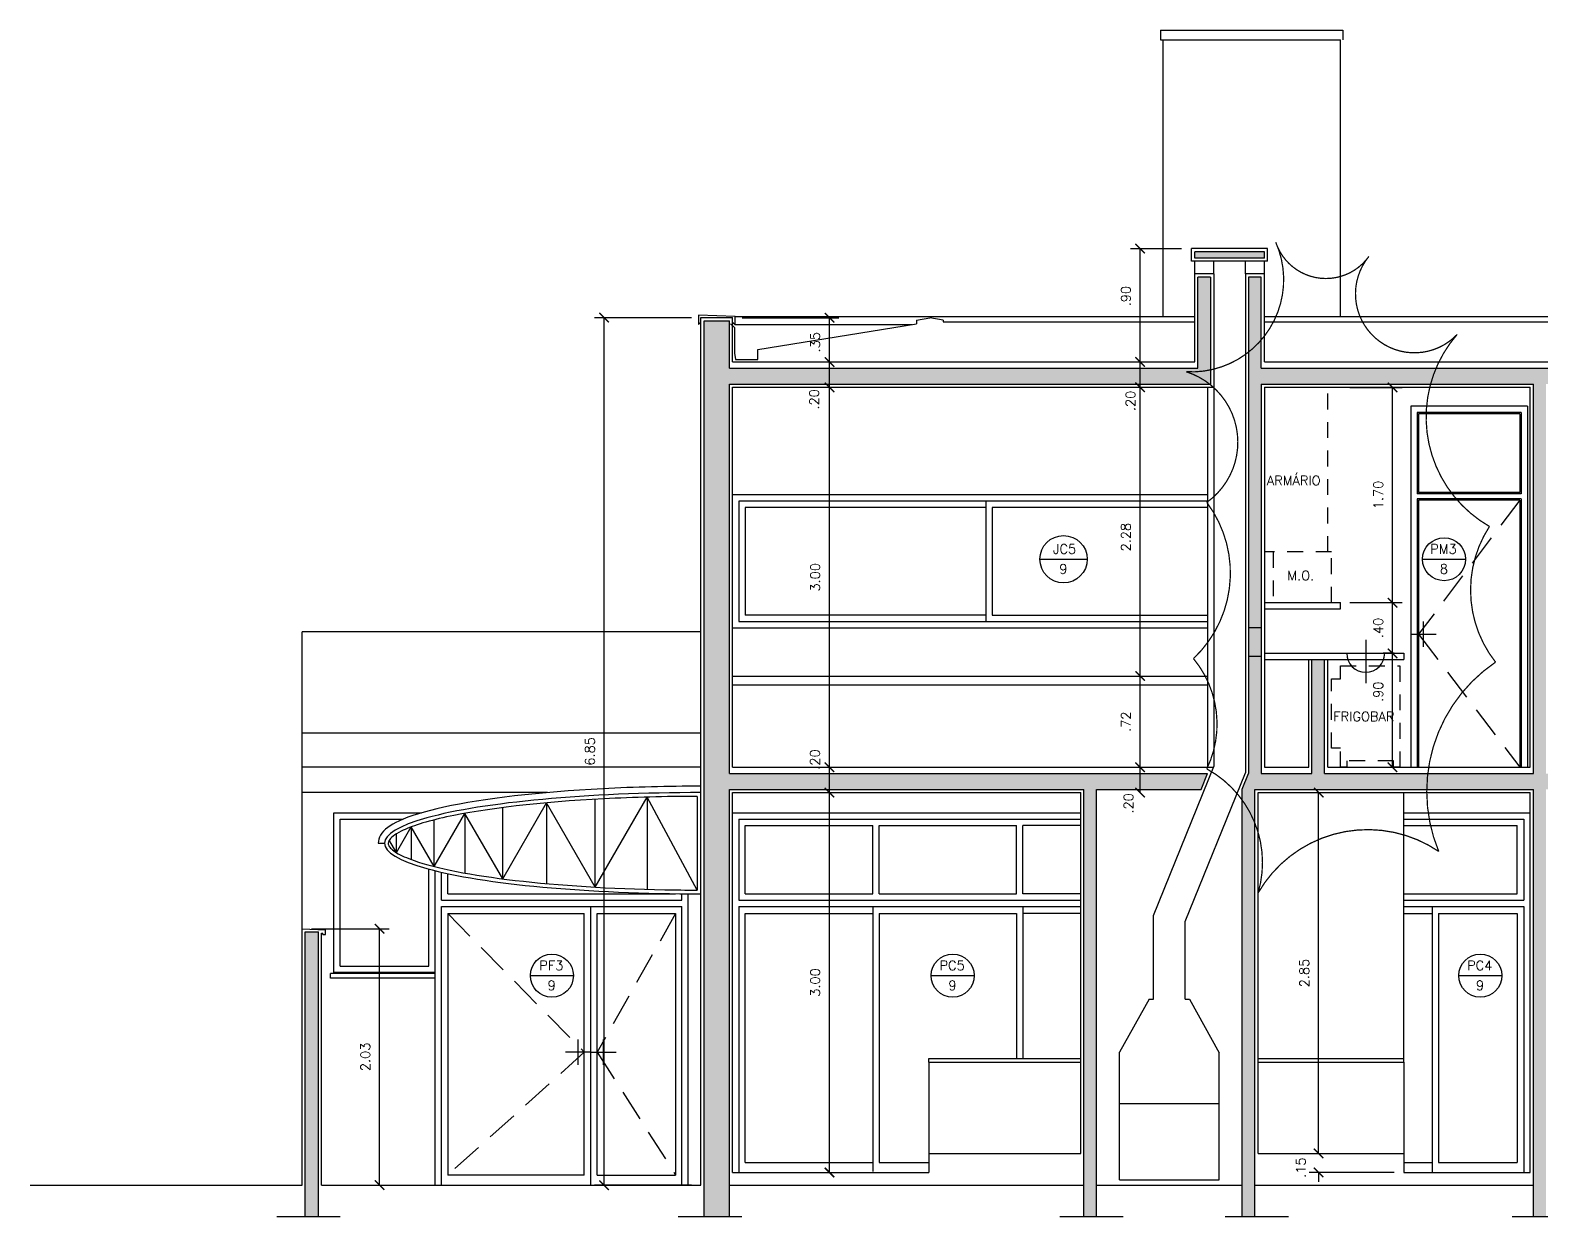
# Model space of a CAD drawing. Header units: millimetres. Extents: x 128 to 761, y 122 to 191.
# Drawn here: x 458.75 to 470.68, y 123.83 to 133.2 of the extents above; entities that cross this region are included whole.
import ezdxf

# ---------------------------------------------------------------- set-up
doc = ezdxf.new("R2010")
doc.units = ezdxf.units.MM
doc.linetypes.add('DASHDOT', pattern=[1, 0.5, -0.25, 0, -0.25])
doc.linetypes.add('HIDDEN', pattern=[0.375, 0.25, -0.125])
for name, color, linetype in [('ALV', 5, 'Continuous'), ('CAIX', 2, 'Continuous'), ('CAIXN', 7, 'Continuous'), ('COTAS', 1, 'Continuous'), ('LPROJ', 7, 'HIDDEN'), ('LVISTA', 1, 'Continuous'), ('LVISTA01', 8, 'Continuous'), ('LVISTA02', 1, 'Continuous'), ('LVISTA025', 3, 'Continuous'), ('METAL', 5, 'Continuous'), ('NOTAS', 2, 'Continuous'), ('PEÇAS', 7, 'Continuous'), ('REVEST', 2, 'Continuous'), ('SOLID', 8, 'Continuous')]:
    doc.layers.add(name, color=color, linetype=linetype)
doc.styles.add('60-50', font='romans.shx', dxfattribs={"height": 0.075})
doc.dimstyles.new('50', dxfattribs={"dimtxt": 0.1, "dimasz": 2.5, "dimexe": 1.25, "dimexo": 0.625, "dimgap": 0.075, "dimtad": 1, "dimzin": 0, "dimdsep": 46, "dimtxsty": '60-50', "dimcen": 2.5, "dimclrt": 3, "dimadec": 0, "dimazin": 0, "dimtfac": 1, "dimtmove": 0, "dimatfit": 3, "dimfxl": 1, "dimarcsym": 0})

# ---------------------------------------------------------------- blocks, each defined once
blk = doc.blocks.new('_ARCHTICK')
at = {"color": 0, "linetype": 'ByBlock', "const_width": 0.15}
blk.add_lwpolyline([(-0.5, -0.5), (0.5, 0.5)], dxfattribs=at)
blk = doc.blocks.new('*D384')
at = {"layer": 'COTAS', "color": 0, "lineweight": -2}
for p, q in [((469.527, 128.275), (469.439, 128.275)), ((469.514, 127.375), (469.514, 128.275))]:
    blk.add_line(p, q, dxfattribs=at)
at = {"layer": 'DEFPOINTS', "color": 0}
for p in [(469.514, 128.275), (469.602, 128.275), (469.719, 127.375)]:
    blk.add_point(p, dxfattribs=at)
at = {"layer": 'COTAS', "color": 0, "lineweight": -2, "xscale": 0.075, "yscale": 0.075, "zscale": 0.075}
for p, rotation in [((469.514, 128.275), 90), ((469.514, 127.375), 270)]:
    blk.add_blockref('_ARCHTICK', p, dxfattribs=dict(at, rotation=rotation))
at = {"layer": 'COTAS', "color": 3, "insert": (469.401, 127.971), "char_height": 0.075, "attachment_point": 5, "rotation": 90, "style": '60-50'}
blk.add_mtext('.90', dxfattribs=at)
blk = doc.blocks.new('*D385')
at = {"layer": 'COTAS', "color": 0, "lineweight": -2}
for p, q in [((469.177, 128.675), (469.589, 128.675)), ((469.514, 128.275), (469.514, 128.675))]:
    blk.add_line(p, q, dxfattribs=at)
at = {"layer": 'DEFPOINTS', "color": 0}
for p in [(469.102, 128.675), (469.514, 128.675), (469.602, 128.275)]:
    blk.add_point(p, dxfattribs=at)
at = {"layer": 'COTAS', "color": 0, "lineweight": -2, "xscale": 0.075, "yscale": 0.075, "zscale": 0.075}
for p, rotation in [((469.514, 128.675), 90), ((469.514, 128.275), 270)]:
    blk.add_blockref('_ARCHTICK', p, dxfattribs=dict(at, rotation=rotation))
at = {"layer": 'COTAS', "color": 3, "insert": (469.401, 128.475), "char_height": 0.075, "attachment_point": 5, "rotation": 90, "style": '60-50'}
blk.add_mtext('.40', dxfattribs=at)
blk = doc.blocks.new('*D386')
at = {"layer": 'COTAS', "color": 0, "lineweight": -2}
for p, q in [((469.177, 130.375), (469.589, 130.375)), ((469.514, 128.675), (469.514, 130.375))]:
    blk.add_line(p, q, dxfattribs=at)
at = {"layer": 'DEFPOINTS', "color": 0}
for p in [(469.102, 130.375), (469.514, 130.375), (469.102, 128.675)]:
    blk.add_point(p, dxfattribs=at)
at = {"layer": 'COTAS', "color": 0, "lineweight": -2, "xscale": 0.075, "yscale": 0.075, "zscale": 0.075}
for p, rotation in [((469.514, 130.375), 90), ((469.514, 128.675), 270)]:
    blk.add_blockref('_ARCHTICK', p, dxfattribs=dict(at, rotation=rotation))
at = {"layer": 'COTAS', "color": 3, "insert": (469.401, 129.525), "char_height": 0.075, "attachment_point": 5, "rotation": 90, "style": '60-50'}
blk.add_mtext('1.70', dxfattribs=at)
blk = doc.blocks.new('*D451')
at = {"layer": 'COTAS', "color": 0, "lineweight": -2}
for p, q in [((460.977, 126.1), (461.588, 126.1)), ((461.513, 124.075), (461.513, 126.1)), ((461.131, 124.075), (461.588, 124.075))]:
    blk.add_line(p, q, dxfattribs=at)
at = {"layer": 'DEFPOINTS', "color": 0}
for p in [(460.902, 126.1), (461.513, 126.1), (461.056, 124.075)]:
    blk.add_point(p, dxfattribs=at)
at = {"layer": 'COTAS', "color": 0, "lineweight": -2, "xscale": 0.075, "yscale": 0.075, "zscale": 0.075}
for p, rotation in [((461.513, 126.1), 90), ((461.513, 124.075), 270)]:
    blk.add_blockref('_ARCHTICK', p, dxfattribs=dict(at, rotation=rotation))
at = {"layer": 'COTAS', "color": 3, "insert": (461.401, 125.088), "char_height": 0.075, "attachment_point": 5, "rotation": 90, "style": '60-50'}
blk.add_mtext('2.03', dxfattribs=at)
blk = doc.blocks.new('*D453')
at = {"layer": 'COTAS', "color": 0, "lineweight": -2}
for p, q in [((463.977, 130.925), (463.212, 130.925)), ((463.287, 124.075), (463.287, 130.925)), ((463.977, 124.075), (463.212, 124.075))]:
    blk.add_line(p, q, dxfattribs=at)
at = {"layer": 'DEFPOINTS', "color": 0}
for p in [(463.287, 130.925), (464.052, 130.925), (464.052, 124.075)]:
    blk.add_point(p, dxfattribs=at)
at = {"layer": 'COTAS', "color": 0, "lineweight": -2, "xscale": 0.075, "yscale": 0.075, "zscale": 0.075}
for p, rotation in [((463.287, 130.925), 90), ((463.287, 124.075), 270)]:
    blk.add_blockref('_ARCHTICK', p, dxfattribs=dict(at, rotation=rotation))
at = {"layer": 'COTAS', "color": 3, "insert": (463.175, 127.5), "char_height": 0.075, "attachment_point": 5, "rotation": 90, "style": '60-50'}
blk.add_mtext('6.85', dxfattribs=at)
blk = doc.blocks.new('*D454')
at = {"layer": 'COTAS', "color": 0, "lineweight": -2}
blk.add_line((465.067, 124.175), (465.067, 127.175), dxfattribs=at)
at = {"layer": 'DEFPOINTS', "color": 0}
for p in [(465.067, 127.175), (465.067, 127.175), (465.067, 124.175)]:
    blk.add_point(p, dxfattribs=at)
at = {"layer": 'COTAS', "color": 0, "lineweight": -2, "xscale": 0.075, "yscale": 0.075, "zscale": 0.075}
for p, rotation in [((465.067, 127.175), 90), ((465.067, 124.175), 270)]:
    blk.add_blockref('_ARCHTICK', p, dxfattribs=dict(at, rotation=rotation))
at = {"layer": 'COTAS', "color": 3, "insert": (464.954, 125.675), "char_height": 0.075, "attachment_point": 5, "rotation": 90, "style": '60-50'}
blk.add_mtext('3.00', dxfattribs=at)
blk = doc.blocks.new('*D455')
at = {"layer": 'COTAS', "color": 0, "lineweight": -2}
blk.add_line((465.067, 127.175), (465.067, 127.375), dxfattribs=at)
at = {"layer": 'DEFPOINTS', "color": 0}
for p in [(465.067, 127.375), (465.067, 127.375), (465.067, 127.175)]:
    blk.add_point(p, dxfattribs=at)
at = {"layer": 'COTAS', "color": 0, "lineweight": -2, "xscale": 0.075, "yscale": 0.075, "zscale": 0.075}
for p, rotation in [((465.067, 127.375), 90), ((465.067, 127.175), 270)]:
    blk.add_blockref('_ARCHTICK', p, dxfattribs=dict(at, rotation=rotation))
at = {"layer": 'COTAS', "color": 3, "insert": (464.952, 127.436), "char_height": 0.075, "attachment_point": 5, "rotation": 90, "style": '60-50'}
blk.add_mtext('.20', dxfattribs=at)
blk = doc.blocks.new('*D456')
at = {"layer": 'COTAS', "color": 0, "lineweight": -2}
blk.add_line((465.067, 127.375), (465.067, 130.375), dxfattribs=at)
at = {"layer": 'DEFPOINTS', "color": 0}
for p in [(465.067, 130.375), (465.067, 130.375), (465.067, 127.375)]:
    blk.add_point(p, dxfattribs=at)
at = {"layer": 'COTAS', "color": 0, "lineweight": -2, "xscale": 0.075, "yscale": 0.075, "zscale": 0.075}
for p, rotation in [((465.067, 130.375), 90), ((465.067, 127.375), 270)]:
    blk.add_blockref('_ARCHTICK', p, dxfattribs=dict(at, rotation=rotation))
at = {"layer": 'COTAS', "color": 3, "insert": (464.954, 128.875), "char_height": 0.075, "attachment_point": 5, "rotation": 90, "style": '60-50'}
blk.add_mtext('3.00', dxfattribs=at)
blk = doc.blocks.new('*D457')
at = {"layer": 'COTAS', "color": 0, "lineweight": -2}
blk.add_line((465.067, 130.375), (465.067, 130.575), dxfattribs=at)
at = {"layer": 'DEFPOINTS', "color": 0}
for p in [(465.067, 130.575), (465.067, 130.575), (465.067, 130.375)]:
    blk.add_point(p, dxfattribs=at)
at = {"layer": 'COTAS', "color": 0, "lineweight": -2, "xscale": 0.075, "yscale": 0.075, "zscale": 0.075}
for p, rotation in [((465.067, 130.575), 90), ((465.067, 130.375), 270)]:
    blk.add_blockref('_ARCHTICK', p, dxfattribs=dict(at, rotation=rotation))
at = {"layer": 'COTAS', "color": 3, "insert": (464.946, 130.28), "char_height": 0.075, "attachment_point": 5, "rotation": 90, "style": '60-50'}
blk.add_mtext('.20', dxfattribs=at)
blk = doc.blocks.new('*D458')
at = {"layer": 'COTAS', "color": 0, "lineweight": -2}
for p, q in [((464.377, 130.925), (465.142, 130.925)), ((465.067, 130.575), (465.067, 130.925))]:
    blk.add_line(p, q, dxfattribs=at)
at = {"layer": 'DEFPOINTS', "color": 0}
for p in [(464.302, 130.925), (465.067, 130.925), (465.067, 130.575)]:
    blk.add_point(p, dxfattribs=at)
at = {"layer": 'COTAS', "color": 0, "lineweight": -2, "xscale": 0.075, "yscale": 0.075, "zscale": 0.075}
for p, rotation in [((465.067, 130.925), 90), ((465.067, 130.575), 270)]:
    blk.add_blockref('_ARCHTICK', p, dxfattribs=dict(at, rotation=rotation))
at = {"layer": 'COTAS', "color": 3, "insert": (464.954, 130.731), "char_height": 0.075, "attachment_point": 5, "rotation": 90, "style": '60-50'}
blk.add_mtext('.35', dxfattribs=at)
blk = doc.blocks.new('*D459')
at = {"layer": 'COTAS', "color": 0, "lineweight": -2}
for p, q in [((468.93, 124.325), (468.93, 124.4)), ((469.527, 124.175), (468.855, 124.175)), ((468.93, 124.175), (468.93, 124.1))]:
    blk.add_line(p, q, dxfattribs=at)
at = {"layer": 'DEFPOINTS', "color": 0}
for p in [(468.93, 124.325), (468.93, 124.325), (469.602, 124.175)]:
    blk.add_point(p, dxfattribs=at)
at = {"layer": 'COTAS', "color": 0, "lineweight": -2, "xscale": 0.075, "yscale": 0.075, "zscale": 0.075}
for p, rotation in [((468.93, 124.325), 270), ((468.93, 124.175), 90)]:
    blk.add_blockref('_ARCHTICK', p, dxfattribs=dict(at, rotation=rotation))
at = {"layer": 'COTAS', "color": 3, "insert": (468.789, 124.213), "char_height": 0.075, "attachment_point": 5, "rotation": 90, "style": '60-50'}
blk.add_mtext('.15', dxfattribs=at)
blk = doc.blocks.new('*D460')
at = {"layer": 'COTAS', "color": 0, "lineweight": -2}
blk.add_line((468.93, 124.325), (468.93, 127.175), dxfattribs=at)
at = {"layer": 'DEFPOINTS', "color": 0}
for p in [(468.93, 127.175), (468.93, 127.175), (468.93, 124.325)]:
    blk.add_point(p, dxfattribs=at)
at = {"layer": 'COTAS', "color": 0, "lineweight": -2, "xscale": 0.075, "yscale": 0.075, "zscale": 0.075}
for p, rotation in [((468.93, 127.175), 90), ((468.93, 124.325), 270)]:
    blk.add_blockref('_ARCHTICK', p, dxfattribs=dict(at, rotation=rotation))
at = {"layer": 'COTAS', "color": 3, "insert": (468.817, 125.75), "char_height": 0.075, "attachment_point": 5, "rotation": 90, "style": '60-50'}
blk.add_mtext('2.85', dxfattribs=at)
blk = doc.blocks.new('*D461')
at = {"layer": 'COTAS', "color": 0, "lineweight": -2}
blk.add_line((467.52, 127.175), (467.52, 127.375), dxfattribs=at)
at = {"layer": 'DEFPOINTS', "color": 0}
for p in [(467.52, 127.375), (467.52, 127.375), (467.52, 127.175)]:
    blk.add_point(p, dxfattribs=at)
at = {"layer": 'COTAS', "color": 0, "lineweight": -2, "xscale": 0.075, "yscale": 0.075, "zscale": 0.075}
for p, rotation in [((467.52, 127.375), 90), ((467.52, 127.175), 270)]:
    blk.add_blockref('_ARCHTICK', p, dxfattribs=dict(at, rotation=rotation))
at = {"layer": 'COTAS', "color": 3, "insert": (467.429, 127.09), "char_height": 0.075, "attachment_point": 5, "rotation": 90, "style": '60-50'}
blk.add_mtext('.20', dxfattribs=at)
blk = doc.blocks.new('*D462')
at = {"layer": 'COTAS', "color": 0, "lineweight": -2}
for p, q in [((467.35, 128.095), (467.595, 128.095)), ((467.52, 127.375), (467.52, 128.095))]:
    blk.add_line(p, q, dxfattribs=at)
at = {"layer": 'DEFPOINTS', "color": 0}
for p in [(467.275, 128.095), (467.52, 128.095), (467.52, 127.375)]:
    blk.add_point(p, dxfattribs=at)
at = {"layer": 'COTAS', "color": 0, "lineweight": -2, "xscale": 0.075, "yscale": 0.075, "zscale": 0.075}
for p, rotation in [((467.52, 128.095), 90), ((467.52, 127.375), 270)]:
    blk.add_blockref('_ARCHTICK', p, dxfattribs=dict(at, rotation=rotation))
at = {"layer": 'COTAS', "color": 3, "insert": (467.408, 127.735), "char_height": 0.075, "attachment_point": 5, "rotation": 90, "style": '60-50'}
blk.add_mtext('.72', dxfattribs=at)
blk = doc.blocks.new('*D463')
at = {"layer": 'COTAS', "color": 0, "lineweight": -2}
blk.add_line((467.52, 128.095), (467.52, 130.375), dxfattribs=at)
at = {"layer": 'DEFPOINTS', "color": 0}
for p in [(467.52, 130.375), (467.52, 130.375), (467.234, 128.095)]:
    blk.add_point(p, dxfattribs=at)
at = {"layer": 'COTAS', "color": 0, "lineweight": -2, "xscale": 0.075, "yscale": 0.075, "zscale": 0.075}
for p, rotation in [((467.52, 130.375), 90), ((467.52, 128.095), 270)]:
    blk.add_blockref('_ARCHTICK', p, dxfattribs=dict(at, rotation=rotation))
at = {"layer": 'COTAS', "color": 3, "insert": (467.408, 129.192), "char_height": 0.075, "attachment_point": 5, "rotation": 90, "style": '60-50'}
blk.add_mtext('2.28', dxfattribs=at)
blk = doc.blocks.new('*D464')
at = {"layer": 'COTAS', "color": 0, "lineweight": -2}
blk.add_line((467.52, 130.375), (467.52, 130.575), dxfattribs=at)
at = {"layer": 'DEFPOINTS', "color": 0}
for p in [(467.52, 130.575), (467.52, 130.575), (467.52, 130.375)]:
    blk.add_point(p, dxfattribs=at)
at = {"layer": 'COTAS', "color": 0, "lineweight": -2, "xscale": 0.075, "yscale": 0.075, "zscale": 0.075}
for p, rotation in [((467.52, 130.575), 90), ((467.52, 130.375), 270)]:
    blk.add_blockref('_ARCHTICK', p, dxfattribs=dict(at, rotation=rotation))
at = {"layer": 'COTAS', "color": 3, "insert": (467.444, 130.268), "char_height": 0.075, "attachment_point": 5, "rotation": 90, "style": '60-50'}
blk.add_mtext('.20', dxfattribs=at)
blk = doc.blocks.new('*D465')
at = {"layer": 'COTAS', "color": 0, "lineweight": -2}
for p, q in [((467.848, 131.47), (467.445, 131.47)), ((467.52, 130.575), (467.52, 131.47))]:
    blk.add_line(p, q, dxfattribs=at)
at = {"layer": 'DEFPOINTS', "color": 0}
for p in [(467.52, 131.47), (467.923, 131.47), (467.52, 130.575)]:
    blk.add_point(p, dxfattribs=at)
at = {"layer": 'COTAS', "color": 0, "lineweight": -2, "xscale": 0.075, "yscale": 0.075, "zscale": 0.075}
for p, rotation in [((467.52, 131.47), 90), ((467.52, 130.575), 270)]:
    blk.add_blockref('_ARCHTICK', p, dxfattribs=dict(at, rotation=rotation))
at = {"layer": 'COTAS', "color": 3, "insert": (467.408, 131.095), "char_height": 0.075, "attachment_point": 5, "rotation": 90, "style": '60-50'}
blk.add_mtext('.90', dxfattribs=at)

msp = doc.modelspace()

# ---------------------------------------------------------------- hatches: boundary and pattern name
at = {"layer": 'SOLID'}
msp.add_hatch(color=256, dxfattribs=at).paths.add_polyline_path([(467.9519, 131.4452), (467.9519, 131.3952), (468.5019, 131.3952), (468.5019, 131.4452)])
h = msp.add_hatch(color=256, dxfattribs=at)
h.paths.add_polyline_path([(464.0769, 123.8252), (464.2769, 123.8252), (464.2769, 127.2002), (467.0769, 127.2002), (467.0769, 123.8252), (467.1769, 123.8252), (467.1769, 127.2002), (468.0023, 127.2002), (468.0528, 127.3252), (464.2769, 127.3252), (464.2769, 130.4002), (468.0769, 130.4002), (468.0769, 131.2452), (467.9769, 131.2452), (467.9769, 130.5252), (464.2769, 130.5252), (464.2769, 130.9002), (464.0769, 130.9002)])
h.paths.add_polyline_path([(461.0307, 126.0752), (460.9269, 126.0752), (460.9269, 123.8252), (461.0307, 123.8252)])
h = msp.add_hatch(color=256, dxfattribs=at)
h.paths.add_polyline_path([(468.4769, 130.5252), (468.4769, 131.2452), (468.3769, 131.2452), (468.3769, 128.4752), (468.4769, 128.4752), (468.4769, 130.4002), (470.6269, 130.4002), (470.6269, 127.3252), (468.9769, 127.3252), (468.9769, 128.2252), (468.8769, 128.2252), (468.8769, 127.3252), (468.4769, 127.3252), (468.4769, 128.2502), (468.3769, 128.2502), (468.3769, 127.3267), (468.3269, 127.2029), (468.3269, 123.8252), (468.4269, 123.8252), (468.4269, 127.2002), (470.6269, 127.2002), (470.6269, 123.8252), (470.7269, 123.8252), (470.7269, 127.2002), (474.6269, 127.2002), (474.6269, 123.8252), (474.7269, 123.8252), (474.7269, 127.2002), (476.2269, 127.2002), (476.2269, 127.3252), (475.2269, 127.3252), (475.2269, 129.4002), (475.1269, 129.4002), (475.1269, 127.3252), (472.9769, 127.3252), (472.9769, 130.4002), (475.1269, 130.4002), (475.1269, 130.2502), (475.2269, 130.2502), (475.2269, 130.4002), (476.2269, 130.4002), (476.2269, 130.5252), (474.7269, 130.5252), (474.7269, 130.9002), (474.6269, 130.9002), (474.6269, 130.5252), (469.2269, 130.5252)])
h.paths.add_polyline_path([(470.7269, 130.4002), (470.7269, 127.3252), (472.8769, 127.3252), (472.8769, 130.4002)], flags=16)
h.paths.add_polyline_path([(468.4769, 128.4752), (468.3769, 128.4752), (468.3769, 128.2502), (468.4769, 128.2502)], flags=17)
h.paths.add_polyline_path([(480.8769, 126.0752), (480.7732, 126.0752), (480.7732, 123.8252), (480.8769, 123.8252)])
h.paths.add_polyline_path([(471.7894, 127.6355), (472.2727, 127.6355), (472.2727, 127.814), (471.7894, 127.814)], flags=8)

# ---------------------------------------------------------------- linework, layer by layer
at = {"layer": 'ALV', "color": 5}
for p, q in [((468.5019, 131.4452), (467.9519, 131.4452)), ((467.9519, 131.3952), (467.9519, 131.4452)), ((468.5019, 131.3952), (467.9519, 131.3952)), ((468.5019, 131.3952), (468.5019, 131.4452))]:
    msp.add_line(p, q, dxfattribs=at)
at = {"layer": 'ALV'}
for p, q in [((467.9769, 130.5252), (467.9769, 131.2452)), ((468.0769, 131.2452), (467.9769, 131.2452)), ((468.0769, 131.2452), (468.0769, 130.4002)), ((468.4769, 131.2452), (468.3769, 131.2452)), ((468.3769, 131.2452), (468.3769, 128.4752)), ((468.4769, 130.5252), (468.4769, 131.2452)), ((464.0769, 130.9002), (464.2769, 130.9002)), ((464.0769, 123.8252), (464.0769, 130.9002)), ((464.2769, 130.5252), (464.2769, 130.9002)), ((464.2769, 130.5252), (467.9769, 130.5252)), ((468.4769, 130.5252), (469.6769, 130.5252)), ((469.2269, 130.5252), (474.6269, 130.5252)), ((464.2769, 130.4002), (468.0769, 130.4002)), ((464.2769, 127.3252), (464.2769, 130.4002)), ((468.4769, 130.4002), (470.6269, 130.4002)), ((468.4769, 130.4002), (468.4769, 128.4752)), ((470.6269, 127.3252), (470.6269, 130.4002)), ((468.4769, 128.4752), (468.3769, 128.4752)), ((468.3769, 128.4752), (468.3769, 128.2502)), ((468.4769, 128.4752), (468.4769, 128.2502)), ((468.4769, 128.2502), (468.3769, 128.2502)), ((468.3769, 128.2502), (468.3769, 127.3267)), ((468.4769, 128.2502), (468.4769, 127.3252)), ((468.8769, 127.3252), (468.8769, 128.2252)), ((468.9769, 127.3252), (468.9769, 128.2252)), ((464.2769, 127.3252), (468.0528, 127.3252)), ((468.0023, 127.2002), (468.0528, 127.3252)), ((468.3269, 127.2029), (468.3769, 127.3267)), ((468.4769, 127.3252), (468.8769, 127.3252)), ((468.9769, 127.3252), (470.6269, 127.3252)), ((464.2769, 123.8252), (464.2769, 127.2002)), ((464.2769, 127.2002), (467.0769, 127.2002)), ((467.0769, 123.8252), (467.0769, 127.2002)), ((467.1769, 123.8252), (467.1769, 127.2002)), ((467.1769, 127.2002), (468.0023, 127.2002)), ((468.3269, 123.8252), (468.3269, 127.2029)), ((468.4269, 123.8252), (468.4269, 127.2002)), ((468.4269, 127.2002), (470.6269, 127.2002)), ((470.6269, 123.8252), (470.6269, 127.2002)), ((460.9269, 126.0752), (461.0307, 126.0752)), ((460.9269, 123.8252), (460.9269, 126.0752)), ((461.0307, 123.8252), (461.0307, 126.0752))]:
    msp.add_line(p, q, dxfattribs=at)
at = {"layer": 'CAIX'}
for points in [[(464.3019, 130.8902), (464.3219, 130.8702), (464.3219, 130.9352), (464.0319, 130.9452), (464.0319, 130.8702), (464.0519, 130.8902)], [(464.2859, 130.8765), (464.3159, 130.8465), (464.3159, 130.6446), (464.3235, 130.5952)]]:
    msp.add_lwpolyline(points, dxfattribs=at)
at = {"layer": 'CAIXN', "color": 8, "ltscale": 0.5}
for p, q in [((466.7285, 129.0178), (467.1025, 129.0178)), ((469.7509, 129.0178), (470.0909, 129.0178)), ((462.7043, 125.7294), (463.0443, 125.7294)), ((465.8699, 125.7294), (466.2099, 125.7294)), ((470.037, 125.7294), (470.377, 125.7294))]:
    msp.add_line(p, q, dxfattribs=at)
for centre, radius in [((466.9155, 129.0178), 0.187), ((469.9209, 129.0178), 0.17), ((462.8743, 125.7294), 0.17), ((466.0399, 125.7294), 0.17), ((470.207, 125.7294), 0.17)]:
    msp.add_circle(centre, radius, dxfattribs=at)
at = {"layer": 'LPROJ'}
for p, q in [((470.5194, 129.4852), (469.7194, 128.4252)), ((469.7194, 128.4252), (470.5194, 127.3752)), ((462.0519, 126.2192), (463.1306, 125.1252)), ((463.8519, 126.2192), (463.2319, 125.1252)), ((463.1306, 125.1252), (462.0519, 124.1552)), ((463.2319, 125.1252), (463.8519, 124.1552))]:
    msp.add_line(p, q, dxfattribs=at)
at = {"layer": 'LVISTA'}
for p, q in [((467.9519, 131.2702), (467.9519, 131.3702)), ((468.1019, 131.2702), (468.1019, 131.3702)), ((468.3519, 131.2702), (468.3519, 131.3702)), ((468.5019, 131.2702), (468.5019, 131.3702))]:
    msp.add_line(p, q, dxfattribs=at)
at = {"layer": 'LVISTA', "color": 2}
for p, q in [((464.3235, 130.5952), (464.5019, 130.5952)), ((464.5019, 130.5952), (464.5019, 130.6727))]:
    msp.add_line(p, q, dxfattribs=at)
at = {"layer": 'LVISTA01'}
for p, q in [((467.6819, 133.1952), (469.1219, 133.1952)), ((467.6819, 133.1952), (467.6819, 133.1202)), ((469.1219, 133.1952), (469.1219, 133.1202)), ((467.6819, 133.1202), (469.1019, 133.1202)), ((467.7019, 130.9351), (467.7019, 133.1202)), ((469.1019, 130.9351), (469.1019, 133.1202)), ((464.3219, 130.8702), (465.7162, 130.8702)), ((469.6594, 130.2252), (469.6594, 127.3752)), ((470.5794, 130.2252), (469.6594, 130.2252)), ((470.5794, 130.2252), (470.5794, 127.3752)), ((470.5294, 130.1752), (469.7094, 130.1752)), ((469.7094, 130.1752), (469.7094, 129.5352)), ((470.5194, 130.1652), (469.7194, 130.1652)), ((469.7194, 130.1652), (469.7194, 129.5452)), ((470.5194, 130.1652), (470.5194, 129.5452)), ((470.5294, 130.1752), (470.5294, 129.5352)), ((470.5294, 129.5352), (469.7094, 129.5352)), ((470.5294, 129.4952), (469.7094, 129.4952)), ((469.7094, 129.4952), (469.7094, 127.3752)), ((470.5194, 129.5452), (469.7194, 129.5452)), ((470.5194, 129.4852), (469.7194, 129.4852)), ((469.7194, 129.4852), (469.7194, 127.3752)), ((470.5194, 129.4852), (470.5194, 127.3752)), ((470.5294, 129.4952), (470.5294, 127.3752)), ((460.9019, 126.1002), (460.9019, 128.4452)), ((464.0519, 128.4452), (460.9019, 128.4452)), ((464.0519, 127.6452), (460.9019, 127.6452)), ((464.0519, 127.3752), (460.9019, 127.3752)), ((462.8406, 127.1752), (460.9019, 127.1752)), ((461.1519, 125.7552), (461.1519, 127.0152)), ((461.1519, 127.0152), (461.8446, 127.0152)), ((461.2019, 126.9652), (461.6999, 126.9652)), ((461.2019, 125.8052), (461.2019, 126.9652)), ((461.9019, 125.8052), (461.9019, 126.571)), ((461.9519, 125.7552), (461.9519, 126.5581)), ((461.9519, 124.0752), (461.9519, 126.5581)), ((462.0019, 126.3252), (462.0019, 126.5462)), ((462.0519, 126.3752), (462.0519, 126.5352)), ((462.0019, 126.3252), (463.9019, 126.3252)), ((462.0019, 124.0752), (462.0019, 126.2752)), ((462.0019, 126.2752), (463.9019, 126.2752)), ((462.0519, 126.3752), (463.8519, 126.3752)), ((463.1819, 124.0752), (463.1819, 126.2752)), ((463.9019, 126.3252), (463.9019, 126.3759)), ((463.9019, 124.0752), (463.9019, 126.2752)), ((463.9519, 124.0752), (463.9519, 126.3755)), ((462.0519, 126.2192), (463.1306, 126.2192)), ((462.0519, 126.2192), (462.0519, 124.1552)), ((463.1306, 124.1552), (463.1306, 126.2192)), ((463.2319, 124.1552), (463.2319, 126.2192)), ((463.2319, 126.2192), (463.8519, 126.2192)), ((463.8519, 126.2192), (463.8519, 124.1552)), ((461.2019, 125.8052), (461.9019, 125.8052)), ((461.9519, 125.7452), (461.1269, 125.7452)), ((461.1269, 125.7102), (461.1269, 125.7452)), ((461.9519, 125.7102), (461.1269, 125.7102)), ((461.9519, 125.7552), (461.1519, 125.7552)), ((463.1306, 124.1552), (462.0519, 124.1552)), ((463.2319, 124.1552), (463.8519, 124.1552))]:
    msp.add_line(p, q, dxfattribs=at)
at = {"layer": 'LVISTA02', "color": 3}
for p, q in [((468.3519, 131.2702), (468.3519, 127.3316)), ((468.0519, 130.3752), (468.0519, 127.3752)), ((468.1019, 130.3752), (468.1019, 127.3801)), ((467.6269, 126.2045), (468.1019, 127.3801)), ((467.8769, 126.1559), (468.3519, 127.3316)), ((467.6269, 125.5441), (467.6269, 126.2045)), ((467.8769, 125.5441), (467.8769, 126.1559)), ((467.5906, 125.5441), (467.3583, 125.1245)), ((467.5906, 125.5441), (467.6269, 125.5441)), ((467.8769, 125.5441), (467.9114, 125.5441)), ((467.9114, 125.5441), (468.1456, 125.1212)), ((467.3583, 124.1168), (467.3583, 125.1245)), ((468.1456, 124.1168), (468.1456, 125.1212)), ((467.3583, 124.1168), (468.1456, 124.1168))]:
    msp.add_line(p, q, dxfattribs=at)
at = {"layer": 'LVISTA02'}
for p, q in [((464.3219, 130.9351), (467.9519, 130.9351)), ((468.5019, 130.9351), (471.1139, 130.9351)), ((468.0519, 129.5252), (464.3019, 129.5252)), ((464.3519, 129.4752), (464.3519, 128.5252)), ((468.0519, 129.4752), (464.3519, 129.4752)), ((464.4019, 129.4252), (464.4019, 128.5752)), ((466.3019, 129.4252), (464.4019, 129.4252)), ((466.3019, 129.4752), (466.3019, 128.5252)), ((466.3519, 129.4252), (466.3519, 128.5752)), ((468.0519, 129.4252), (466.3519, 129.4252)), ((466.3019, 128.5752), (464.4019, 128.5752)), ((466.3519, 128.5752), (468.0519, 128.5752)), ((464.3019, 128.4752), (468.0519, 128.4752)), ((464.3519, 128.5252), (468.0519, 128.5252)), ((464.3019, 128.0952), (468.0519, 128.0952)), ((464.3019, 128.0252), (468.0519, 128.0252)), ((469.6019, 125.0752), (469.6019, 127.1752)), ((464.3019, 127.0152), (467.0519, 127.0152)), ((469.6019, 127.0152), (470.6019, 127.0152)), ((464.3519, 126.9652), (464.3519, 126.3252)), ((464.3519, 126.9652), (467.0519, 126.9652)), ((464.4019, 126.3752), (464.4019, 126.9152)), ((464.4019, 126.9152), (465.4103, 126.9152)), ((465.4103, 126.3752), (465.4103, 126.9152)), ((465.4603, 126.3752), (465.4603, 126.9152)), ((465.4603, 126.9152), (466.5436, 126.9152)), ((466.5436, 126.3752), (466.5436, 126.9152)), ((466.5936, 126.3752), (466.5936, 126.9152)), ((467.0519, 126.9152), (466.5936, 126.9152)), ((469.6019, 126.9652), (470.5519, 126.9652)), ((469.6019, 126.9152), (470.4994, 126.9152)), ((470.4994, 126.3752), (470.4994, 126.9152)), ((470.5519, 126.9652), (470.5519, 126.3252)), ((464.3519, 126.3252), (467.0519, 126.3252)), ((464.3519, 126.2752), (467.0519, 126.2752)), ((464.3519, 126.2752), (464.3519, 124.1752)), ((464.4019, 126.3752), (465.4103, 126.3752)), ((465.4103, 126.2752), (465.4103, 124.1827)), ((465.4603, 126.3752), (466.5436, 126.3752)), ((467.0519, 126.3752), (466.5936, 126.3752)), ((466.5936, 126.2752), (466.5936, 125.0752)), ((469.6019, 126.3752), (470.4994, 126.3752)), ((469.6019, 126.3252), (470.5519, 126.3252)), ((469.6019, 126.2752), (470.5519, 126.2752)), ((469.8269, 126.2752), (469.8269, 124.1752)), ((470.5519, 126.2752), (470.5519, 124.1752)), ((464.4019, 126.2192), (465.4103, 126.2192)), ((464.4019, 124.2552), (464.4019, 126.2192)), ((465.4603, 126.2192), (465.4603, 124.2552)), ((465.4603, 126.2192), (466.5436, 126.2192)), ((466.5436, 126.2192), (466.5436, 125.0752)), ((467.0519, 126.2192), (466.5936, 126.2192)), ((469.6019, 126.2192), (469.8269, 126.2192)), ((469.8769, 126.2192), (469.8769, 124.2552)), ((469.8769, 126.2192), (470.4994, 126.2192)), ((470.4994, 126.2192), (470.4994, 124.2552)), ((465.8519, 125.0452), (465.8519, 124.3252)), ((469.6019, 125.0452), (469.6019, 124.3252)), ((467.3583, 124.7189), (468.1456, 124.7189)), ((464.4019, 124.2552), (465.4103, 124.2552)), ((465.4603, 124.2552), (465.8519, 124.2552)), ((469.6019, 124.2552), (469.8269, 124.2552)), ((469.8769, 124.2552), (470.4994, 124.2552)), ((464.2769, 124.0752), (467.0769, 124.0752)), ((467.1769, 124.0752), (468.3269, 124.0752)), ((468.4269, 124.0752), (470.6269, 124.0752))]:
    msp.add_line(p, q, dxfattribs=at)
at = {"layer": 'LVISTA02', "color": 2}
for p, q in [((465.7535, 130.9066), (465.8596, 130.9239)), ((465.9656, 130.9066), (465.8596, 130.9239)), ((464.5019, 130.6727), (465.7535, 130.8762)), ((465.7535, 130.9066), (465.7535, 130.8762)), ((465.9656, 130.9066), (465.9656, 130.8935)), ((465.9656, 130.8935), (467.9519, 130.8935)), ((468.5019, 130.8935), (470.8578, 130.8935)), ((468.5019, 128.6752), (469.1019, 128.6752)), ((469.1019, 128.6252), (469.1019, 128.6752)), ((468.5019, 128.6252), (469.1019, 128.6252)), ((468.5019, 128.2752), (469.6019, 128.2752)), ((468.5019, 128.2252), (469.6019, 128.2252)), ((469.6019, 128.2752), (469.6019, 128.2252))]:
    msp.add_line(p, q, dxfattribs=at)
at = {"layer": 'LVISTA025'}
for p in [(464.0519, 130.9252), (464.3019, 130.6252)]:
    msp.add_line(p, (464.3019, 130.9252), dxfattribs=at)
at = {"layer": 'METAL', "color": 1}
for p, q in [((463.2175, 126.4282), (463.6281, 127.1393)), ((463.2175, 126.4282), (463.2175, 127.1222)), ((464.0219, 126.4052), (463.6281, 127.1393)), ((463.6281, 127.1393), (463.6281, 126.411)), ((464.0219, 127.1451), (464.0219, 126.4052)), ((461.9449, 126.5909), (462.1875, 127.0111)), ((462.4863, 126.4936), (462.1875, 127.0111)), ((462.1875, 127.0111), (462.1875, 126.5393)), ((462.4863, 126.4936), (462.833, 127.0941)), ((462.4863, 126.4936), (462.4863, 127.0565)), ((463.2175, 126.4282), (462.833, 127.0941)), ((462.833, 127.0941), (462.833, 126.4561)), ((461.6466, 126.701), (461.764, 126.9043)), ((461.9449, 126.5909), (461.764, 126.9043)), ((461.764, 126.9043), (461.764, 126.6459)), ((461.9449, 126.5909), (461.9449, 126.9595)), ((461.6466, 126.701), (461.5899, 126.7992)), ((461.6466, 126.701), (461.6466, 126.8492))]:
    msp.add_line(p, q, dxfattribs=at)
at = {"layer": 'METAL', "color": 2}
msp.add_line((461.5026, 126.7752), (461.5519, 126.7752), dxfattribs=at)
at = {"layer": 'METAL', "color": 1}
msp.add_ellipse((464.0519, 126.7752), major_axis=(2.5, 0), ratio=0.16, start_param=7.8539816, end_param=10.9955743, dxfattribs=at)
at = {"layer": 'METAL', "color": 2}
msp.add_open_spline([(464.0519, 127.2252), (463.7898, 127.2252), (463.5277, 127.2185), (462.7793, 127.1797), (462.3338, 127.1282), (461.872, 127.0269), (461.7526, 126.9907), (461.5976, 126.9183), (461.5477, 126.8853), (461.5088, 126.8193), (461.5028, 126.7972), (461.5026, 126.7752)], degree=3, knots=[7.8539816, 7.8539816, 7.8539816, 7.8539816, 8.1675286, 8.1675286, 8.7946225, 8.7946225, 9.0944595, 9.0944595, 9.3309662, 9.3309662, 9.4244721, 9.4244721, 9.4244721, 9.4244721], dxfattribs=at)
at = {"layer": 'METAL', "color": 1}
msp.add_open_spline([(464.0219, 127.1451), (463.7718, 127.1446), (463.5222, 127.1381), (462.7894, 127.1002), (462.3474, 127.049), (461.884, 126.9478), (461.7618, 126.9091), (461.6315, 126.8438), (461.6, 126.8168), (461.5793, 126.781), (461.5791, 126.7716), (461.5946, 126.7411), (461.6144, 126.7208), (461.6814, 126.6795), (461.7281, 126.6583), (461.9599, 126.5768), (462.2384, 126.5219), (462.9288, 126.4414), (463.3402, 126.4157), (463.8504, 126.4062), (463.9361, 126.4054), (464.0219, 126.4052)], degree=3, knots=[7.8660051, 7.8660051, 7.8660051, 7.8660051, 8.1667529, 8.1667529, 8.7922953, 8.7922953, 9.1156873, 9.1156873, 9.3328075, 9.3328075, 9.5058147, 9.5058147, 9.6788218, 9.6788218, 9.8518289, 9.8518289, 10.3660985, 10.3660985, 10.880368, 10.880368, 10.9835509, 10.9835509, 10.9835509, 10.9835509], dxfattribs=at)
at = {"layer": 'NOTAS'}
for p, q in [((469.6594, 128.4252), (469.8594, 128.4252)), ((469.7594, 128.3252), (469.7594, 128.5252)), ((463.0819, 125.0252), (463.0819, 125.2252)), ((463.2819, 125.0252), (463.2819, 125.2252)), ((463.1819, 125.1252), (462.9819, 125.1252)), ((463.1819, 125.1252), (463.3819, 125.1252)), ((461.2017, 123.8252), (460.701, 123.8252)), ((464.3737, 123.8252), (463.873, 123.8252)), ((467.3858, 123.8252), (466.8851, 123.8252)), ((468.6921, 123.8252), (468.1914, 123.8252)), ((470.9585, 123.8252), (470.4578, 123.8252))]:
    msp.add_line(p, q, dxfattribs=at)
at = {"layer": 'NOTAS', "color": 8, "linetype": 'DASHDOT'}
msp.add_line((469.3019, 128.3824), (469.3019, 128.0378), dxfattribs=at)
at = {"layer": 'NOTAS', "color": 211, "const_width": 0.01}
msp.add_lwpolyline([(468.452, 126.3822, 0.3537881), (468.0467, 127.362, 0.2931269), (467.9418, 128.2332, 0.3817456), (468.0467, 129.4666, 0.6192019), (467.8843, 130.4981, 0.5611338), (468.5914, 131.5205, 0.613879), (469.3272, 131.4089, 0.965296), (470.0242, 130.7927, 0.4733593), (470.2794, 129.2763, 0.3218127), (470.3275, 128.2049, 0.3573557), (469.8788, 126.7101, 0.4360305), (468.452, 126.3822)], format="xyb", dxfattribs=at)
at = {"layer": 'PEÇAS', "color": 0, "linetype": 'HIDDEN', "ltscale": 0.5}
for p, q in [((469.0019, 129.0752), (469.0019, 130.3752)), ((469.0319, 129.0752), (468.5019, 129.0752)), ((468.5719, 129.0752), (468.5719, 128.6752)), ((469.0319, 128.6752), (469.0319, 129.0752))]:
    msp.add_line(p, q, dxfattribs=at)
at = {"layer": 'PEÇAS', "color": 2}
for p, q in [((465.8519, 125.0452), (465.8519, 125.0752)), ((465.8519, 125.0752), (467.0519, 125.0752)), ((468.4519, 125.0752), (469.6019, 125.0752)), ((469.6019, 125.0452), (469.6019, 125.0752)), ((465.8519, 125.0452), (467.0519, 125.0452)), ((468.4519, 125.0452), (469.6019, 125.0452)), ((465.8519, 124.3252), (467.0519, 124.3252))]:
    msp.add_line(p, q, dxfattribs=at)
at = {"layer": 'PEÇAS', "color": 0, "linetype": 'HIDDEN', "ltscale": 0.5}
msp.add_lwpolyline([(469.5219, 127.4252), (469.1519, 127.4252), (469.1519, 127.3752), (469.1019, 127.3752), (469.1019, 127.5252), (469.0319, 127.5252), (469.0319, 128.074), (469.1019, 128.074), (469.1019, 128.1752), (469.5719, 128.1752), (469.5719, 127.3752), (469.5219, 127.3752)], close=True, dxfattribs=at)
at = {"layer": 'PEÇAS', "color": 0, "linetype": 'ByBlock'}
msp.add_arc((469.3019, 128.2752), 0.15, 180, 0, dxfattribs=at)
at = {"layer": 'REVEST'}
for p, q in [((467.9269, 131.3702), (467.9269, 131.4702)), ((468.5269, 131.4702), (467.9269, 131.4702)), ((468.5269, 131.3702), (468.5269, 131.4702)), ((468.5269, 131.3702), (467.9269, 131.3702)), ((467.9519, 130.5752), (467.9519, 131.2702)), ((468.1019, 131.2702), (467.9519, 131.2702)), ((468.1019, 131.2702), (468.1019, 130.3752)), ((468.5019, 131.2702), (468.3519, 131.2702)), ((468.5019, 130.5752), (468.5019, 131.2702)), ((464.0519, 130.9252), (464.3019, 130.9252)), ((464.0519, 124.0752), (464.0519, 130.9252)), ((464.3019, 130.5752), (464.3019, 130.9252)), ((464.3019, 130.5752), (467.9519, 130.5752)), ((468.5019, 130.5752), (474.6019, 130.5752)), ((464.3019, 130.3752), (468.1019, 130.3752)), ((464.3019, 127.3752), (464.3019, 130.3752)), ((468.5019, 130.3752), (468.5019, 128.2252)), ((468.5019, 130.3752), (470.6019, 130.3752)), ((470.6019, 127.3752), (470.6019, 130.3752)), ((468.5019, 128.2252), (468.5019, 127.3752)), ((468.8519, 127.3752), (468.8519, 128.2252)), ((469.0019, 127.3752), (469.0019, 128.2252)), ((464.3019, 127.3752), (468.0999, 127.3752)), ((468.5019, 127.3752), (468.8519, 127.3752)), ((469.0019, 127.3752), (470.6019, 127.3752)), ((464.3019, 124.1752), (464.3019, 127.1752)), ((464.3019, 127.1752), (467.0519, 127.1752)), ((467.0519, 124.3252), (467.0519, 127.1752)), ((468.4519, 124.3252), (468.4519, 127.1752)), ((468.4519, 127.1752), (470.6019, 127.1752)), ((470.6019, 124.1752), (470.6019, 127.1752)), ((460.9019, 124.0752), (460.9019, 126.1002)), ((460.9019, 126.1002), (461.0857, 126.0902)), ((460.9019, 126.1002), (461.0857, 126.0902)), ((461.0557, 124.0752), (461.0557, 126.0652)), ((461.0557, 126.0652), (461.0657, 126.0652)), ((461.0657, 126.0552), (461.0657, 126.0652)), ((461.0657, 126.0552), (461.0857, 126.0552)), ((461.0657, 126.0552), (461.0857, 126.0552)), ((461.0857, 126.0552), (461.0857, 126.0902)), ((461.0857, 126.0552), (461.0857, 126.0902)), ((465.8519, 124.3252), (465.8519, 124.1752)), ((468.4519, 124.3252), (469.6019, 124.3252)), ((469.6019, 124.3252), (469.6019, 124.1752)), ((464.3019, 124.1752), (465.8519, 124.1752)), ((469.6019, 124.1752), (470.6019, 124.1752)), ((458.7541, 124.0752), (460.9019, 124.0752)), ((461.0557, 124.0752), (464.0519, 124.0752))]:
    msp.add_line(p, q, dxfattribs=at)

# ---------------------------------------------------------------- texts
at = {"color": 1, "style": '60-50'}
for s, p in [('ARMÁRIO', (468.5215, 129.6017)), ('M.O.', (468.6829, 128.8515)), ('FRIGOBAR', (469.0462, 127.7384))]:
    msp.add_text(s, height=0.075, dxfattribs=at).set_placement(p)
at = {"layer": 'CAIXN', "color": 2, "ltscale": 0.5, "char_height": 0.075, "attachment_point": 5, "style": '60-50'}
for s, insert in [('JC5', (466.9235, 129.0986)), ('PM3', (469.9163, 129.0986)), ('9', (466.9137, 128.9409)), ('8', (469.9191, 128.9409)), ('PF3', (462.8697, 125.8102)), ('PC5', (466.0353, 125.8102)), ('PC4', (470.2024, 125.8102)), ('9', (462.8724, 125.6526)), ('9', (466.0381, 125.6526)), ('9', (470.2051, 125.6526))]:
    msp.add_mtext(s, dxfattribs=dict(at, insert=insert))

# ---------------------------------------------------------------- dimensions: what is measured, and where the dimension line sits
at = {"layer": 'COTAS'}
for base, p1, p2, angle, override, picture, middle in [((467.5200794632, 131.4701620173), (467.5200794632, 130.5751620173), (467.9226677184, 131.4701620173), 270, {"dimasz": 0.075, "dimexe": 0.075, "dimexo": 0.075, "dimzin": 4, "dimblk1": 'ARCHTICK', "dimblk2": 'ARCHTICK', "dimsah": 1, "dimse1": 1, "dimtofl": 0, "dimtmove": 2}, '*D465', (467.4075794632, 131.0948999452)), ((465.0668, 130.9252), (465.0668, 130.5752), (464.3019, 130.9252), 90, {"dimasz": 0.075, "dimexe": 0.075, "dimexo": 0.075, "dimzin": 4, "dimblk1": 'ARCHTICK', "dimblk2": 'ARCHTICK', "dimsah": 1, "dimse1": 1, "dimtofl": 0, "dimtmove": 2}, '*D458', (464.9543, 130.7311)), ((465.0668, 130.5752), (465.0668, 130.3752), (465.0668, 130.5752), 90, {"dimasz": 0.075, "dimexe": 0.075, "dimexo": 0.075, "dimzin": 4, "dimblk1": 'ARCHTICK', "dimblk2": 'ARCHTICK', "dimsah": 1, "dimse1": 1, "dimtofl": 0, "dimtmove": 2}, '*D457', (464.946, 130.2797)), ((467.5201, 130.5752), (467.5201, 130.3752), (467.5201, 130.5752), 270, {"dimasz": 0.075, "dimexe": 0.075, "dimexo": 0.075, "dimzin": 4, "dimblk1": 'ARCHTICK', "dimblk2": 'ARCHTICK', "dimsah": 1, "dimse1": 1, "dimtofl": 0, "dimtmove": 2}, '*D464', (467.4435, 130.2678)), ((467.5201, 130.3752), (467.234, 128.0952), (467.5201, 130.3752), 270, {"dimasz": 0.075, "dimexe": 0.075, "dimexo": 0.075, "dimzin": 4, "dimblk1": 'ARCHTICK', "dimblk2": 'ARCHTICK', "dimsah": 1, "dimse1": 1, "dimtofl": 0, "dimtmove": 2}, '*D463', (467.4076, 129.1925)), ((469.5139, 128.2752), (469.7194, 127.3752), (469.6019, 128.2752), 90, {"dimasz": 0.075, "dimexe": 0.075, "dimexo": 0.075, "dimzin": 4, "dimblk1": 'ARCHTICK', "dimblk2": 'ARCHTICK', "dimsah": 1, "dimse1": 1, "dimtofl": 0, "dimtmove": 2}, '*D384', (469.4014, 127.9714)), ((465.0668, 127.3752), (465.0668, 127.1752), (465.0668, 127.3752), 90, {"dimasz": 0.075, "dimexe": 0.075, "dimexo": 0.075, "dimzin": 4, "dimblk1": 'ARCHTICK', "dimblk2": 'ARCHTICK', "dimsah": 1, "dimse1": 1, "dimtofl": 0, "dimtmove": 2}, '*D455', (464.9523, 127.4363)), ((467.5201, 127.3752), (467.5201, 127.1752), (467.5201, 127.3752), 270, {"dimasz": 0.075, "dimexe": 0.075, "dimexo": 0.075, "dimzin": 4, "dimblk1": 'ARCHTICK', "dimblk2": 'ARCHTICK', "dimsah": 1, "dimse1": 1, "dimtofl": 0, "dimtmove": 2}, '*D461', (467.4287, 127.0897)), ((468.9295, 124.3252), (469.6019, 124.1752), (468.9295, 124.3252), 90, {"dimasz": 0.075, "dimexe": 0.075, "dimexo": 0.075, "dimzin": 4, "dimblk1": 'ARCHTICK', "dimblk2": 'ARCHTICK', "dimsah": 1, "dimtofl": 0, "dimtmove": 2}, '*D459', (468.789, 124.2135))]:
    dim = msp.add_linear_dim(base=base, p1=p1, p2=p2, angle=angle, dimstyle='50', override=override, dxfattribs=at)
    dim.commit()
    dim.dimension.update_dxf_attribs({"geometry": picture, "text_midpoint": middle, "dimtype": 160})
for base, p1, p2, angle, override, picture, middle in [((463.2874, 130.9252), (464.0519, 124.0752), (464.0519, 130.9252), 90, {"dimasz": 0.075, "dimexe": 0.075, "dimexo": 0.075, "dimzin": 4, "dimblk1": 'ARCHTICK', "dimblk2": 'ARCHTICK', "dimsah": 1, "dimtofl": 0, "dimtmove": 2}, '*D453', (463.1749, 127.5002)), ((465.0668, 130.3752), (465.0668, 127.3752), (465.0668, 130.3752), 90, {"dimasz": 0.075, "dimexe": 0.075, "dimexo": 0.075, "dimzin": 4, "dimblk1": 'ARCHTICK', "dimblk2": 'ARCHTICK', "dimsah": 1, "dimse1": 1, "dimtofl": 0, "dimtmove": 2}, '*D456', (464.9543, 128.8752)), ((469.5139, 130.3752), (469.1019, 128.6752), (469.1019, 130.3752), 90, {"dimasz": 0.075, "dimexe": 0.075, "dimexo": 0.075, "dimzin": 4, "dimblk1": 'ARCHTICK', "dimblk2": 'ARCHTICK', "dimsah": 1, "dimse1": 1, "dimtofl": 0, "dimtmove": 2}, '*D386', (469.4014, 129.5252)), ((469.5139, 128.6752), (469.6019, 128.2752), (469.1019, 128.6752), 90, {"dimasz": 0.075, "dimexe": 0.075, "dimexo": 0.075, "dimzin": 4, "dimblk1": 'ARCHTICK', "dimblk2": 'ARCHTICK', "dimsah": 1, "dimse1": 1, "dimtofl": 0, "dimtmove": 2}, '*D385', (469.4014, 128.4752)), ((467.5201, 128.0952), (467.5201, 127.3752), (467.2749, 128.0952), 270, {"dimasz": 0.075, "dimexe": 0.075, "dimexo": 0.075, "dimzin": 4, "dimblk1": 'ARCHTICK', "dimblk2": 'ARCHTICK', "dimsah": 1, "dimse1": 1, "dimtofl": 0, "dimtmove": 2}, '*D462', (467.4076, 127.7352)), ((465.0668, 127.1752), (465.0668, 124.1752), (465.0668, 127.1752), 90, {"dimasz": 0.075, "dimexe": 0.075, "dimexo": 0.075, "dimzin": 4, "dimblk1": 'ARCHTICK', "dimblk2": 'ARCHTICK', "dimsah": 1, "dimtofl": 0, "dimtmove": 2}, '*D454', (464.9543, 125.6752)), ((468.9295, 127.1752), (468.9295, 124.3252), (468.9295, 127.1752), 90, {"dimasz": 0.075, "dimexe": 0.075, "dimexo": 0.075, "dimzin": 4, "dimblk1": 'ARCHTICK', "dimblk2": 'ARCHTICK', "dimsah": 1, "dimse1": 1, "dimtofl": 0, "dimtmove": 2}, '*D460', (468.817, 125.7502)), ((461.5130350241, 126.1001620173), (461.0556700577, 124.0751620173), (460.9019403542, 126.1001620173), 90, {"dimasz": 0.075, "dimexe": 0.075, "dimexo": 0.075, "dimzin": 4, "dimblk1": 'ARCHTICK', "dimblk2": 'ARCHTICK', "dimsah": 1, "dimtofl": 0, "dimtmove": 2}, '*D451', (461.4005350241, 125.0876620173))]:
    dim = msp.add_linear_dim(base=base, p1=p1, p2=p2, angle=angle, dimstyle='50', override=override, dxfattribs=at)
    dim.commit()
    dim.dimension.update_dxf_attribs({"geometry": picture, "text_midpoint": middle})

doc.saveas('drawing.dxf')
